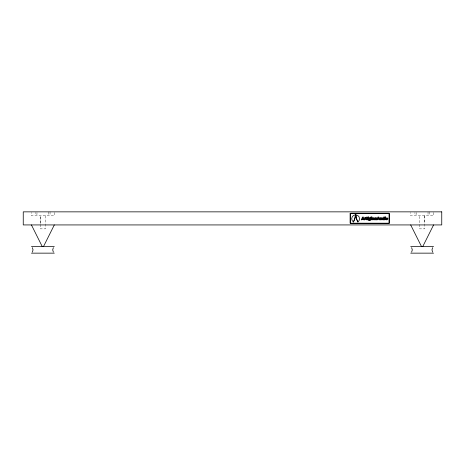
<?xml version="1.0" encoding="UTF-8"?>
<svg xmlns="http://www.w3.org/2000/svg" width="465" height="465" viewBox="0 0 465 465"><rect width="100%" height="100%" fill="white"/><g stroke="black" fill="none" stroke-linecap="round" stroke-linejoin="round"><path stroke-width="0.35" stroke-dasharray="2.33 1.74" d="M40.263 223.52L40.327 215.777M424.673 215.777L424.737 223.52M433.578 212.505L433.578 215.777L410.688 215.777L410.688 212.505M429.311 211.854L429.311 214.47L428.033 214.47L428.033 211.854M424.743 215.777L424.748 228.856L419.517 228.856L419.517 215.777M416.233 212.505L416.233 214.47L414.954 214.47L414.954 212.505M54.312 212.505L54.312 215.777L31.422 215.777L31.422 212.505M50.046 211.854L50.046 214.47L48.767 214.47L48.767 211.854M45.477 215.777L45.483 228.856L40.252 228.856L40.257 215.777M36.968 212.505L36.968 214.47L35.689 214.47L35.689 212.505"/><path stroke-width="0.7" d="M350.465 223.119L350.534 213.58L389.071 213.656L388.99 223.206L350.54 223.206M355.481 214.83L354.853 218.521L353.394 221.979A16.252 16.252 0 0 0 355.481 214.83A3.929 3.929 0 0 0 353.394 221.979M43.501 246.549L54.312 224.932M422.766 246.549L433.578 224.932M32.376 252.111L33.038 249.879L32.376 247.647M53.359 247.647L52.696 249.879L53.359 252.111M411.641 252.111L412.304 249.879L411.641 247.647M432.624 247.647L431.962 249.879L432.624 252.111M31.428 246.607L54.312 246.607M410.694 246.607L433.578 246.607M31.428 253.146L54.312 253.146M410.694 253.146L433.578 253.146M410.688 224.932L421.499 246.549M31.422 224.932L42.234 246.549M357.887 221.979L356.428 218.521L355.801 214.83A16.252 16.252 0 0 0 357.887 221.979A3.929 3.929 0 0 0 355.801 214.83M387.06 218.538C386.764 220.736 386.06 217.521 387.06 218.538M369.338 218.381L369.838 218.341L369.338 218.381M373.261 219.538C374.023 220.939 375.005 217.37 373.308 217.713C370.803 218.143 374.488 218.306 372.802 218.544A1.232 1.232 0 0 0 372.314 218.678L371.948 219.375L372.663 219.869A0.715 0.715 0 0 0 373.145 219.643L373.261 219.538M382.788 218.945C383.456 220.334 383.363 216.882 382.788 218.945M381.98 218.841C381.573 220.131 383.387 219.666 383.207 219.823L383.939 219.823L384.404 217.05L383.625 217.05C384.073 218.538 381.91 217.091 381.98 218.841M387.868 218.649C388.066 220.009 385.665 220.393 385.648 218.934A1.279 1.279 0 0 1 385.77 218.37L387.054 217.736L387.868 218.649M379.585 219.23C379.37 220.526 381.201 219.218 380.754 219.823L381.486 219.823L381.829 217.771L381.056 217.771L380.533 219.3L380.614 217.771L379.829 217.771L379.585 219.23M365.879 219.16C366.496 220.689 367.106 219.358 366.775 218.294L367.147 218.294L366.972 217.149L366.222 217.161L365.879 219.16M370.779 217.184L370.239 217.847L370.442 218.69A0.605 0.605 0 0 1 370.076 218.951C367.344 218.411 373.616 220.968 368.321 220.323C368.385 218.817 368.838 217.504 370.779 217.184M376.691 218.213L376.435 219.823L375.656 219.823L375.703 218.259L375.191 219.823L374.43 219.823L374.773 217.771L375.488 217.771C375.133 218.283 376.679 217.132 376.691 218.213M373.337 218.846L372.849 219.352L373.337 218.846M365.763 217.719L364.851 219.823L364.072 219.823L364.415 217.771L365.101 217.771L365.013 218.265L365.763 217.719M350.116 213.569L350.099 223.09L350.453 223.56L388.955 223.572L389.42 223.217L389.438 213.691L389.083 213.226L350.581 213.208L350.116 213.569M368.472 216.981L368.373 217.591L367.577 217.591L367.675 216.981L368.472 216.981M371.21 216.981L371.111 217.591L371.907 217.591L372.006 216.981L371.21 216.981M385.636 216.981L385.537 217.591L384.735 217.591L384.84 216.981L385.636 216.981M367.542 217.771L367.199 219.823L367.995 219.823L368.344 217.771L367.542 217.771M371.076 217.771L370.733 219.823L371.529 219.823L371.872 217.771L371.076 217.771M384.706 217.771L384.363 219.823L385.16 219.823L385.508 217.771L384.706 217.771M362.799 217.882L362.433 218.684L362.909 218.684L362.799 217.882M377.632 219.259L377.371 219.823L376.685 219.823L377.969 217.05L378.841 217.05L379.271 219.823L377.632 219.259M378.214 217.882L377.847 218.684L378.324 218.684L378.214 217.882M362.218 219.259L361.956 219.823L361.27 219.823L362.555 217.05L363.427 217.05L363.857 219.823L362.218 219.259M368.972 219.823L369.838 219.968L368.972 219.823M441.75 211.854L23.25 211.854L23.25 224.932L441.75 224.932L441.75 211.854"/></g></svg>
